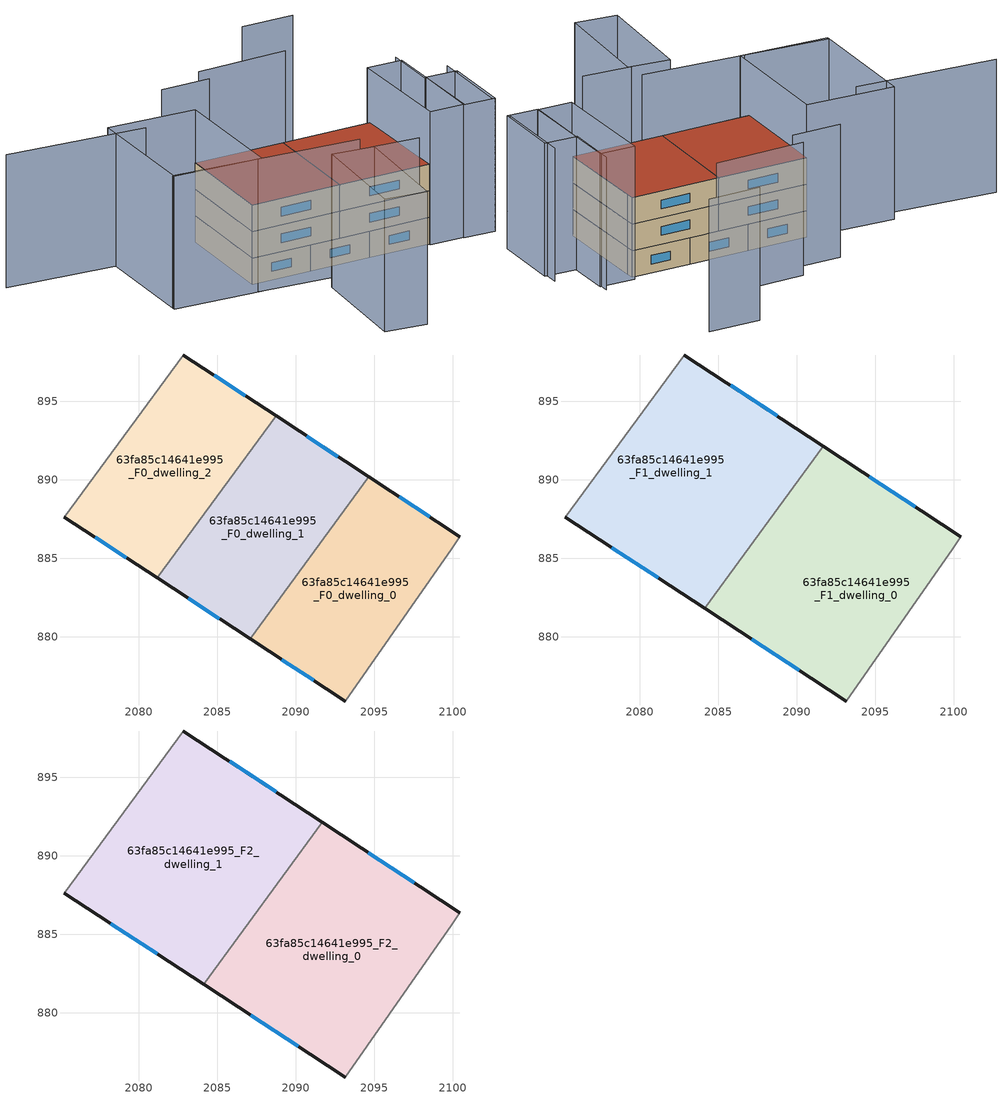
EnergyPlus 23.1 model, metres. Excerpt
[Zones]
63fa85c14641e995_F0_dwelling_0
 floor ground (EU_floor_Construction): 2100.46,886.37 2099.94,885.62 2093.16,875.9 2087.09,879.87 2094.66,890.18 z0
 wall outside (EU_wall_Construction): 2100.46,886.37 2094.66,890.18 / 2087.09,879.87 2093.16,875.9 z0:3
 wall adiabatic (EU_wall_Construction): 2093.16,875.9 2099.94,885.62 2100.46,886.37 z0:3
 wall to 63fa85c14641e995_F0_dwelling_1 (EU_wall_Construction): 2094.66,890.18 2087.09,879.87 z0:3
 window (EU_Window_Construction): 2098.53,887.64 2096.6,888.91 / 2089.11,878.54 2091.13,877.22 z1:2
63fa85c14641e995_F0_dwelling_1
 floor ground (EU_floor_Construction): 2094.66,890.18 2087.09,879.87 2081.16,883.74 2088.74,894.07 z0
 wall outside (EU_wall_Construction): 2081.16,883.74 2087.09,879.87 / 2094.66,890.18 2088.74,894.07 z0:3
 wall to 63fa85c14641e995_F0_dwelling_2 (EU_wall_Construction): 2088.74,894.07 2081.15,883.74 z0:3
 window (EU_Window_Construction): 2083.13,882.45 2085.11,881.16 / 2092.69,891.48 2090.71,892.77 z1:2
63fa85c14641e995_F0_dwelling_2
 floor ground (EU_floor_Construction): 2088.74,894.07 2081.16,883.74 2075.23,887.62 2082.82,897.95 z0
 wall outside (EU_wall_Construction): 2075.23,887.62 2081.16,883.74 / 2088.74,894.07 2082.82,897.95 z0:3
 wall adiabatic (EU_wall_Construction): 2082.82,897.95 2075.23,887.62 z0:3
 window (EU_Window_Construction): 2077.2,886.33 2079.18,885.04 / 2086.77,895.37 2084.8,896.66 z1:2
63fa85c14641e995_F1_dwelling_0
 floor to 63fa85c14641e995_F0_dwelling_0 (EU_floor_Construction): 2100.46,886.37 2099.94,885.62 2093.15,875.9 2087.09,879.87 2094.66,890.18 z3
 floor to 63fa85c14641e995_F0_dwelling_1 (EU_floor_Construction): 2094.66,890.18 2087.09,879.87 2084.12,881.81 2091.7,892.13 z3
 wall outside (EU_wall_Construction): 2100.46,886.37 2091.7,892.13 / 2084.12,881.8 2093.16,875.9 z3:6
 wall adiabatic (EU_wall_Construction): 2093.16,875.9 2099.94,885.62 2100.46,886.37 z3:6
 wall to 63fa85c14641e995_F1_dwelling_1 (EU_wall_Construction): 2091.7,892.13 2084.12,881.8 z3:6
 window (EU_Window_Construction): 2097.54,888.29 2094.62,890.21 / 2087.13,879.84 2090.14,877.87 z4:5
63fa85c14641e995_F1_dwelling_1
 floor to 63fa85c14641e995_F0_dwelling_1 (EU_floor_Construction): 2091.7,892.13 2084.12,881.81 2081.15,883.74 2088.74,894.07 z3
 floor to 63fa85c14641e995_F0_dwelling_2 (EU_floor_Construction): 2088.74,894.07 2081.15,883.74 2075.23,887.62 2082.82,897.95 z3
 wall outside (EU_wall_Construction): 2075.23,887.62 2084.12,881.8 / 2091.7,892.13 2082.82,897.95 z3:6
 wall adiabatic (EU_wall_Construction): 2082.82,897.95 2075.23,887.62 z3:6
 window (EU_Window_Construction): 2078.19,885.68 2081.16,883.74 / 2088.74,894.07 2085.78,896.01 z4:5
63fa85c14641e995_F2_dwelling_0
 floor to 63fa85c14641e995_F1_dwelling_0 (EU_floor_Construction): 2100.46,886.37 2099.94,885.62 2093.15,875.9 2084.12,881.8 2091.7,892.13 z6
 wall outside (EU_wall_Construction): 2100.46,886.37 2091.7,892.13 / 2084.12,881.8 2093.16,875.9 z6:9
 wall adiabatic (EU_wall_Construction): 2093.16,875.9 2099.94,885.62 2100.46,886.37 z6:9
 wall to 63fa85c14641e995_F2_dwelling_1 (EU_wall_Construction): 2091.7,892.13 2084.12,881.8 z6:9
 window (EU_Window_Construction): 2097.54,888.29 2094.62,890.21 / 2087.13,879.84 2090.14,877.87 z7:8
 roof outside (EU_roof_Construction): 2093.16,875.9 2099.94,885.62 2100.46,886.37 2091.7,892.13 2084.12,881.8 z9
63fa85c14641e995_F2_dwelling_1
 floor to 63fa85c14641e995_F1_dwelling_1 (EU_floor_Construction): 2091.7,892.13 2084.12,881.8 2075.23,887.62 2082.82,897.95 z6
 wall outside (EU_wall_Construction): 2075.23,887.62 2084.12,881.8 / 2091.7,892.13 2082.82,897.95 z6:9
 wall adiabatic (EU_wall_Construction): 2082.82,897.95 2075.23,887.62 z6:9
 window (EU_Window_Construction): 2078.19,885.68 2081.16,883.74 / 2088.74,894.07 2085.78,896.01 z7:8
 roof outside (EU_roof_Construction): 2084.12,881.8 2091.7,892.13 2082.82,897.95 2075.23,887.62 z9
shading: 2081.79,877.09 2086.28,873.65 / 2099.07,871.51 2104.9,879.58 / 2065.92,892.22 2083.25,879.05 / 2100.92,880.22 2104.64,885.41 / 2110,900.03 2104.85,903.31 / 2101.07,896.51 2092.02,902.07 / 2090.82,900.24 2086.02,903.38 / 2076.2,900.42 2063.22,910.26 / 2073.77,866.57 2070,869.63 / 2070,869.63 2078.33,879.9 / 2078.33,879.9 2082.1,876.84 / 2082.1,876.84 2073.77,866.57 / 2096.31,873.44 2101.14,880.19 / 2101.14,880.19 2104.15,878.04 / 2104.15,878.04 2099.31,871.29 / 2099.31,871.29 2096.31,873.44 / 2093.05,875.75 2100.76,886.8 / 2100.76,886.8 2104.12,884.46 / 2104.12,884.46 2096.4,873.4 / 2096.4,873.4 2093.05,875.75 / 2082.82,897.95 2074.17,885.97 / 2074.17,885.97 2065.8,892.02 / 2065.8,892.02 2074.45,904 / 2074.45,904 2082.82,897.95 z0:15
[Building]
EU S2 Campaign: North Axis=0; Terrain=City; Solar Distribution=FullExterior
[Site:Location]
Bologna: Latitude=44.5; Longitude=11.25; Time Zone=1; Elevation=37
[SizingPeriod:WeatherFileDays]
AnnualSizingPeriod: Begin Month=1; Begin Day of Month=1; End Month=12; End Day of Month=31; Day of Week for Start Day=Monday; Use Weather File Daylight Saving Period=No; Use Weather File Rain and Snow Indicators=No
[MATERIAL]
EU_InternalMass_Material: Roughness=MediumRough; Thickness=0.1; Conductivity=1; Density=1800; Specific Heat=900; Thermal Absorptance=0.9; Solar Absorptance=0.7; Visible Absorptance=0.7
[MATERIAL:NOMASS] Roughness=MediumRough; Thermal Absorptance=0.9; Solar Absorptance=0.7; Visible Absorptance=0.7
Name | Thermal Resistance
EU_wall_NoMass | 0.937881
EU_roof_NoMass | 0.548572
EU_floor_NoMass | 0.71348
[WINDOWMATERIAL:SIMPLEGLAZINGSYSTEM]
EU_Window_SimpleGlazing: UFactor=4.25633; Solar Heat Gain Coefficient=0.85; Visible Transmittance=0.85
[CONSTRUCTION]
EU_wall_Construction: EU_wall_NoMass
EU_roof_Construction: EU_roof_NoMass
EU_floor_Construction: EU_floor_NoMass
EU_Window_Construction: EU_Window_SimpleGlazing
EU_InternalMass_Construction: EU_InternalMass_Material
[ZONE] Type=1; Multiplier=1; Ceiling Height=autocalculate; Floor Area=autocalculate; Part of Total Floor Area=Yes
Name | Volume
63fa85c14641e995_F0_dwelling_0 | 271.881
63fa85c14641e995_F1_dwelling_0 | 407.81
63fa85c14641e995_F2_dwelling_0; 63fa85c14641e995_F2_dwelling_1 | 407.818
63fa85c14641e995_F0_dwelling_1 | 271.882
63fa85c14641e995_F1_dwelling_1 | 407.815
63fa85c14641e995_F0_dwelling_2 | 271.87
[INTERNALMASS] Construction=EU_InternalMass_Construction
Name | Zone or ZoneList | Surface Area
63fa85c14641e995_F0_dwelling_0_EU_InternalMass | 63fa85c14641e995_F0_dwelling_0 | 90.6268
63fa85c14641e995_F0_dwelling_1_EU_InternalMass | 63fa85c14641e995_F0_dwelling_1 | 90.6277
63fa85c14641e995_F0_dwelling_2_EU_InternalMass | 63fa85c14641e995_F0_dwelling_2 | 90.6233
63fa85c14641e995_F1_dwelling_0_EU_InternalMass | 63fa85c14641e995_F1_dwelling_0 | 135.939
63fa85c14641e995_F1_dwelling_1_EU_InternalMass | 63fa85c14641e995_F1_dwelling_1 | 135.939
63fa85c14641e995_F2_dwelling_0_EU_InternalMass | 63fa85c14641e995_F2_dwelling_0 | 135.939
63fa85c14641e995_F2_dwelling_1_EU_InternalMass | 63fa85c14641e995_F2_dwelling_1 | 135.939
[OTHEREQUIPMENT] Fuel Type=Electricity; Design Level Calculation Method=Watts/Area; Power per Zone Floor Area=1; Fraction Latent=0; Fraction Radiant=0; Fraction Lost=0; Carbon Dioxide Generation Rate=0; EndUse Subcategory=EU_Step8_InternalGains
Name | Zone or ZoneList or Space or SpaceList | Schedule
EU_Step8_InternalGain_63fa85c14641e995_F0_dwelling_0_f000 | 63fa85c14641e995_F0_dwelling_0 | EU_Step8_GainSchedule_63fa85c14641e995_F0_dwelling_0_f000
EU_Step8_InternalGain_63fa85c14641e995_F0_dwelling_1_f000 | 63fa85c14641e995_F0_dwelling_1 | EU_Step8_GainSchedule_63fa85c14641e995_F0_dwelling_1_f000
EU_Step8_InternalGain_63fa85c14641e995_F0_dwelling_2_f000 | 63fa85c14641e995_F0_dwelling_2 | EU_Step8_GainSchedule_63fa85c14641e995_F0_dwelling_2_f000
EU_Step8_InternalGain_63fa85c14641e995_F1_dwelling_0_f000 | 63fa85c14641e995_F1_dwelling_0 | EU_Step8_GainSchedule_63fa85c14641e995_F1_dwelling_0_f000
EU_Step8_InternalGain_63fa85c14641e995_F1_dwelling_1_f000 | 63fa85c14641e995_F1_dwelling_1 | EU_Step8_GainSchedule_63fa85c14641e995_F1_dwelling_1_f000
EU_Step8_InternalGain_63fa85c14641e995_F2_dwelling_0_f000 | 63fa85c14641e995_F2_dwelling_0 | EU_Step8_GainSchedule_63fa85c14641e995_F2_dwelling_0_f000
EU_Step8_InternalGain_63fa85c14641e995_F2_dwelling_1_f000 | 63fa85c14641e995_F2_dwelling_1 | EU_Step8_GainSchedule_63fa85c14641e995_F2_dwelling_1_f000
[ZONEVENTILATION:DESIGNFLOWRATE] Schedule=EU_AlwaysOn; Design Flow Rate Calculation Method=AirChanges/Hour; Air Changes per Hour=0.687892; Ventilation Type=Natural; Fan Pressure Rise=0; Fan Total Efficiency=1; Constant Term Coefficient=1; Temperature Term Coefficient=0; Velocity Term Coefficient=0; Velocity Squared Term Coefficient=0; Minimum Indoor Temperature=-100; Maximum Indoor Temperature=100; Delta Temperature=-100; Minimum Outdoor Temperature=-100; Maximum Outdoor Temperature=100; Maximum Wind Speed=40
Name | Zone or ZoneList or Space or SpaceList
EU_ConstantAir_63fa85c14641e995_F0_dwelling_0 | 63fa85c14641e995_F0_dwelling_0
EU_ConstantAir_63fa85c14641e995_F0_dwelling_1 | 63fa85c14641e995_F0_dwelling_1
EU_ConstantAir_63fa85c14641e995_F0_dwelling_2 | 63fa85c14641e995_F0_dwelling_2
EU_ConstantAir_63fa85c14641e995_F1_dwelling_0 | 63fa85c14641e995_F1_dwelling_0
EU_ConstantAir_63fa85c14641e995_F1_dwelling_1 | 63fa85c14641e995_F1_dwelling_1
EU_ConstantAir_63fa85c14641e995_F2_dwelling_0 | 63fa85c14641e995_F2_dwelling_0
EU_ConstantAir_63fa85c14641e995_F2_dwelling_1 | 63fa85c14641e995_F2_dwelling_1
[HVACTEMPLATE:THERMOSTAT] Constant Heating Setpoint=20; Constant Cooling Setpoint=50
EU_HeatOnly_63fa85c14641e995_F0_dwelling_0; EU_HeatOnly_63fa85c14641e995_F0_dwelling_1; EU_HeatOnly_63fa85c14641e995_F0_dwelling_2; EU_HeatOnly_63fa85c14641e995_F1_dwelling_0; EU_HeatOnly_63fa85c14641e995_F1_dwelling_1; EU_HeatOnly_63fa85c14641e995_F2_dwelling_0; EU_HeatOnly_63fa85c14641e995_F2_dwelling_1
[HVACTEMPLATE:ZONE:IDEALLOADSAIRSYSTEM] System Availability Schedule=EU_AlwaysOn; Maximum Heating Supply Air Temperature=50; Minimum Cooling Supply Air Temperature=13; Maximum Heating Supply Air Humidity Ratio=0.0156; Minimum Cooling Supply Air Humidity Ratio=0.0077; Heating Limit=NoLimit; Cooling Limit=NoLimit; Heating Availability Schedule=EU_AlwaysOn; Cooling Availability Schedule=EU_CoolingOff; Dehumidification Control Type=ConstantSensibleHeatRatio; Cooling Sensible Heat Ratio=0.7; Dehumidification Setpoint=60; Humidification Control Type=None; Humidification Setpoint=30; Outdoor Air Method=None; Outdoor Air Flow Rate per Person=0.00944; Outdoor Air Flow Rate per Zone Floor Area=0; Outdoor Air Flow Rate per Zone=0; Demand Controlled Ventilation Type=None; Outdoor Air Economizer Type=NoEconomizer; Heat Recovery Type=None; Sensible Heat Recovery Effectiveness=0.7; Latent Heat Recovery Effectiveness=0.65
Name | Template Thermostat
63fa85c14641e995_F0_dwelling_0 | EU_HeatOnly_63fa85c14641e995_F0_dwelling_0
63fa85c14641e995_F0_dwelling_1 | EU_HeatOnly_63fa85c14641e995_F0_dwelling_1
63fa85c14641e995_F0_dwelling_2 | EU_HeatOnly_63fa85c14641e995_F0_dwelling_2
63fa85c14641e995_F1_dwelling_0 | EU_HeatOnly_63fa85c14641e995_F1_dwelling_0
63fa85c14641e995_F1_dwelling_1 | EU_HeatOnly_63fa85c14641e995_F1_dwelling_1
63fa85c14641e995_F2_dwelling_0 | EU_HeatOnly_63fa85c14641e995_F2_dwelling_0
63fa85c14641e995_F2_dwelling_1 | EU_HeatOnly_63fa85c14641e995_F2_dwelling_1
[SIZING:ZONE] Zone Cooling Design Supply Air Temperature Input Method=SupplyAirTemperature; Zone Cooling Design Supply Air Temperature=13; Zone Heating Design Supply Air Temperature Input Method=SupplyAirTemperature; Zone Heating Design Supply Air Temperature=50; Zone Cooling Design Supply Air Humidity Ratio=0.008; Zone Heating Design Supply Air Humidity Ratio=0.008; Cooling Design Air Flow Method=DesignDay; Cooling Design Air Flow Rate=0; Cooling Minimum Air Flow per Zone Floor Area=0.000762; Cooling Minimum Air Flow=0; Cooling Minimum Air Flow Fraction=0.2; Heating Design Air Flow Method=DesignDay; Heating Design Air Flow Rate=0; Heating Maximum Air Flow per Zone Floor Area=0.002032; Heating Maximum Air Flow=0.141576; Heating Maximum Air Flow Fraction=0.3; Account for Dedicated Outdoor Air System=No; Dedicated Outdoor Air System Control Strategy=NeutralSupplyAir; Dedicated Outdoor Air Low Setpoint Temperature for Design=autosize; Dedicated Outdoor Air High Setpoint Temperature for Design=autosize; Zone Load Sizing Method=Sensible Load Only No Latent Load; Zone Latent Cooling Design Supply Air Humidity Ratio Input Method=HumidityRatioDifference; Zone Cooling Design Supply Air Humidity Ratio Difference=0.005; Zone Latent Heating Design Supply Air Humidity Ratio Input Method=HumidityRatioDifference; Zone Humidification Design Supply Air Humidity Ratio Difference=0.005
63fa85c14641e995_F0_dwelling_0; 63fa85c14641e995_F0_dwelling_1; 63fa85c14641e995_F0_dwelling_2; 63fa85c14641e995_F1_dwelling_0; 63fa85c14641e995_F1_dwelling_1; 63fa85c14641e995_F2_dwelling_0; 63fa85c14641e995_F2_dwelling_1
[SCHEDULE:CONSTANT]
Name | Hourly Value
EU_AlwaysOn | 1
EU_CoolingOff | 0
[SCHEDULE:FILE] Column Number=1; Rows to Skip at Top=0; Number of Hours of Data=8760; Column Separator=Comma; Interpolate to Timestep=No; Minutes per Item=60; Adjust Schedule for Daylight Savings=Yes
Name | File
EU_Step8_GainSchedule_63fa85c14641e995_F0_dwelling_0_f000 | ../../schedules/63fa85c14641e995/63fa85c14641e995_F0_dwelling_0_f000_gain.csv
EU_Step8_GainSchedule_63fa85c14641e995_F0_dwelling_1_f000 | ../../schedules/63fa85c14641e995/63fa85c14641e995_F0_dwelling_1_f000_gain.csv
EU_Step8_GainSchedule_63fa85c14641e995_F0_dwelling_2_f000 | ../../schedules/63fa85c14641e995/63fa85c14641e995_F0_dwelling_2_f000_gain.csv
EU_Step8_GainSchedule_63fa85c14641e995_F1_dwelling_0_f000 | ../../schedules/63fa85c14641e995/63fa85c14641e995_F1_dwelling_0_f000_gain.csv
EU_Step8_GainSchedule_63fa85c14641e995_F1_dwelling_1_f000 | ../../schedules/63fa85c14641e995/63fa85c14641e995_F1_dwelling_1_f000_gain.csv
EU_Step8_GainSchedule_63fa85c14641e995_F2_dwelling_0_f000 | ../../schedules/63fa85c14641e995/63fa85c14641e995_F2_dwelling_0_f000_gain.csv
EU_Step8_GainSchedule_63fa85c14641e995_F2_dwelling_1_f000 | ../../schedules/63fa85c14641e995/63fa85c14641e995_F2_dwelling_1_f000_gain.csv
